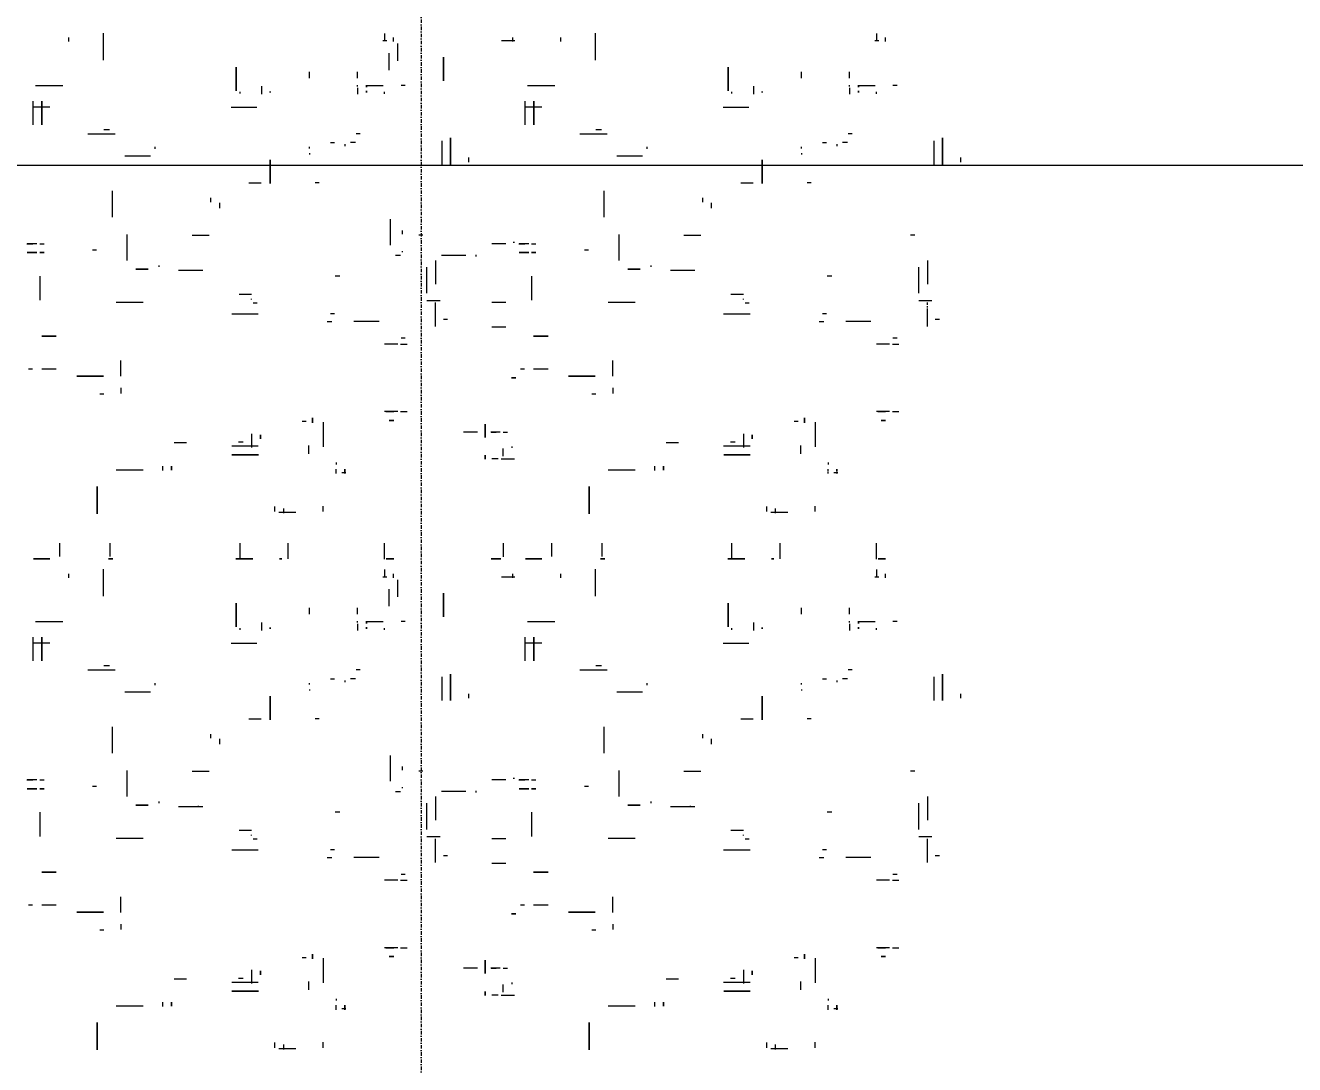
# Model space of a CAD drawing. Header units: millimetres. Extents: x -21051 to 202668, y -15646 to 13691.
# Drawn here: x -8479 to -7036, y 4365 to 5547 of the extents above; entities that cross this region are included whole.
import ezdxf

# ---------------------------------------------------------------- set-up
doc = ezdxf.new("R2010")
doc.units = ezdxf.units.MM
doc.linetypes.add('TD_Level Line', pattern=[8, 4, -2, 0, -2])
for name, color, linetype, lineweight in [('A-ANNO-DIMS', 211, 'Continuous', 9), ('A-ANNO-DIMS-100', 211, 'Continuous', 9), ('G-ANNO-SYMB', 111, 'Continuous', 9), ('G-IMPT', 8, 'Continuous', 5), ('I-FURN', 30, 'Continuous', 5)]:
    doc.layers.add(name, color=color, linetype=linetype, lineweight=lineweight)
doc.layers.get('0').off()
doc.layers.get('I-FURN').off()
doc.styles.add('Arial_3', font='arial.ttf', dxfattribs={"height": 100})
doc.dimstyles.new('Arial_1_0', dxfattribs={"dimscale": 304.8, "dimtxt": 102.02594, "dimasz": 0.328084, "dimexe": 0.328084, "dimexo": 0.0625, "dimgap": 0.082021, "dimtad": 1, "dimdec": 0, "dimzin": 0, "dimdsep": 46, "dimtxsty": 'Arial_3', "dimblk1": 'OBLIQUE', "dimblk2": 'OBLIQUE', "dimsah": 1, "dimcen": 0.09, "dimdle": 0.328084, "dimazin": 0, "dimtfac": 1, "dimtdec": 4, "dimtix": 1, "dimtmove": 0, "dimatfit": 3, "dimfxl": 0.492126, "dimfxlon": 1, "dimtvp": 1, "dimtolj": 1, "dimtzin": 0, "dimarcsym": 2})

# ---------------------------------------------------------------- blocks, each defined once
blk = doc.blocks.new('FUR_8_Carpet - _-1171524-00_Ground floor')
at = {"layer": 'G-IMPT'}
for p, q in [((-1556.9, -287.7), (-1556.9, -281.5)), ((-1512.1, -285), (-1512.1, -279.6)), ((-1502.1, -287.5), (-1502.1, -281.5)), ((-997.5, -287.7), (-997.5, -281.5)), ((-952.8, -285), (-952.8, -279.6)), ((-942.8, -287.5), (-942.8, -281.5)), ((-1583, -325.7), (-1578.6, -325.7)), ((-1572, -324.6), (-1572, -329.8)), ((-1375.1, -328.2), (-1375.1, -333.2)), ((-1322, -329), (-1352.8, -329)), ((-1023.6, -325.7), (-1019.2, -325.7)), ((-1012.6, -324.6), (-1012.6, -329.8)), ((-815.7, -328.2), (-815.7, -333.2)), ((-762.7, -329), (-793.5, -329)), ((-1572, -337.2), (-1572, -335.1)), ((-1200.4, -341.3), (-1215.4, -341.3)), ((-1202.6, -344.7), (-1202.6, -353.4)), ((-1197.1, -341.3), (-1189.7, -341.3)), ((-1012.6, -337.2), (-1012.6, -335.1)), ((-1557.7, -355.2), (-1557.7, -383.3)), ((-1541, -347.3), (-1541, -356.7)), ((-1483.6, -355.8), (-1453.3, -355.8)), ((-1475.9, -369.9), (-1475.9, -354.5)), ((-1461.2, -360.6), (-1466.3, -360.6)), ((-1402, -359.5), (-1387.9, -359.5)), ((-1212.6, -355.5), (-1212.6, -353.8)), ((-998.4, -355.2), (-998.4, -383.3)), ((-981.7, -347.3), (-981.7, -356.7)), ((-924.2, -355.8), (-894, -355.8)), ((-916.6, -369.9), (-916.6, -354.5)), ((-901.8, -360.6), (-907, -360.6)), ((-842.7, -359.5), (-828.5, -359.5)), ((-1202.6, -371.8), (-1207.5, -371.8)), ((-1199.4, -371.8), (-1188.6, -371.8)), ((-1189, -371.8), (-1194.7, -371.8)), ((-1173.3, -371.8), (-1157.4, -371.8)), ((-1637, -384.5), (-1637, -385.9)), ((-1538.1, -383.8), (-1533.6, -383.8)), ((-1077.7, -384.5), (-1077.7, -385.9)), ((-978.7, -383.8), (-974.3, -383.8)), ((-1645.3, -395.2), (-1652.7, -395.2)), ((-1642, -395.2), (-1627, -395.2)), ((-1086, -395.2), (-1093.4, -395.2)), ((-1082.7, -395.2), (-1067.7, -395.2)), ((-1327.4, -422.1), (-1327.4, -415.9)), ((-1307.9, -415.1), (-1303.5, -415.1)), ((-768, -422.1), (-768, -415.9)), ((-748.5, -415.1), (-744.1, -415.1)), ((-1327.4, -435.4), (-1327.4, -453.2)), ((-1254, -443.6), (-1237.3, -443.6)), ((-1226.9, -443.6), (-1222.4, -443.6)), ((-768, -435.4), (-768, -453.2)), ((-694.6, -443.6), (-678, -443.6)), ((-667.5, -443.6), (-663.1, -443.6)), ((-1645.3, -472), (-1652.7, -472)), ((-1642, -472), (-1627, -472)), ((-1086, -472), (-1093.4, -472)), ((-1082.7, -472), (-1067.7, -472)), ((-1650.6, -478.6), (-1645.8, -478.6)), ((-1091.2, -478.6), (-1086.5, -478.6)), ((-1698.8, -499.8), (-1694, -499.8)), ((-1685.2, -492.2), (-1685.2, -494.1)), ((-1685.2, -494.1), (-1685.2, -519.1)), ((-1620.8, -497.6), (-1592.3, -497.6)), ((-1562, -497.6), (-1567.2, -497.6)), ((-1205.7, -491), (-1189.8, -491)), ((-1139.4, -499.8), (-1134.7, -499.8)), ((-1125.8, -492.2), (-1125.8, -494.1)), ((-1125.8, -494.1), (-1125.8, -519.1)), ((-1061.5, -497.6), (-1033, -497.6)), ((-1002.7, -497.6), (-1007.8, -497.6)), ((-1565.8, -506.7), (-1570.2, -506.7)), ((-1483.6, -506.1), (-1453.3, -506.1)), ((-1482.2, -518.7), (-1477.8, -518.7)), ((-1205.7, -519.1), (-1189.8, -519.1)), ((-1006.4, -506.7), (-1010.8, -506.7)), ((-924.2, -506.1), (-894, -506.1)), ((-922.9, -518.7), (-918.5, -518.7)), ((-1690.2, -521.2), (-1675.2, -521.2)), ((-1680.5, -521.2), (-1677, -521.2)), ((-1675.2, -529.7), (-1675.2, -534.5)), ((-1475.9, -522.6), (-1475.9, -523.6)), ((-1461.6, -528.7), (-1475.8, -528.7)), ((-1322, -519.8), (-1352.8, -519.8)), ((-1235, -549.2), (-1235, -521.8)), ((-1130.9, -521.2), (-1115.9, -521.2)), ((-1121.2, -521.2), (-1117.6, -521.2)), ((-1115.8, -529.7), (-1115.8, -534.5)), ((-916.6, -522.6), (-916.6, -523.6)), ((-902.3, -528.7), (-916.4, -528.7)), ((-762.7, -519.8), (-793.5, -519.8)), ((-675.7, -549.2), (-675.7, -521.8)), ((-1685.2, -565.1), (-1685.2, -540.1)), ((-1675.2, -534.5), (-1675.2, -559.5)), ((-1125.8, -565.1), (-1125.8, -540.1)), ((-1115.8, -534.5), (-1115.8, -559.5)), ((-1576.4, -549.3), (-1571, -549.3)), ((-1420.4, -555.5), (-1406.3, -555.5)), ((-1415.6, -555.5), (-1415.6, -556.6)), ((-1406.3, -555.5), (-1392.8, -555.5)), ((-1370.4, -561.3), (-1370.4, -559.6)), ((-1017, -549.3), (-1011.6, -549.3)), ((-861.1, -555.5), (-833.5, -555.5)), ((-856.2, -555.5), (-856.2, -556.6)), ((-811.1, -561.3), (-811.1, -559.6)), ((-1685.2, -567.1), (-1685.2, -565.1)), ((-1334.4, -567.2), (-1334.4, -596.6)), ((-1172.1, -571.8), (-1172.1, -573.5)), ((-1160.1, -572.8), (-1157.5, -572.8)), ((-1157.5, -572.8), (-1132.5, -572.8)), ((-1125.8, -567.1), (-1125.8, -565.1)), ((-1088.3, -576.6), (-1088.3, -577.6)), ((-1085.8, -572.6), (-1080.1, -572.6)), ((-775, -567.2), (-775, -596.6)), ((-1299.7, -578.6), (-1295.2, -578.6)), ((-1235, -586), (-1239.9, -586)), ((-1231.8, -586), (-1221, -586)), ((-1220.4, -586), (-1227.1, -586)), ((-1205.7, -586), (-1189.8, -586)), ((-1074.1, -613.9), (-1074.1, -584.5)), ((-740.3, -578.6), (-735.9, -578.6)), ((-675.7, -586), (-680.6, -586)), ((-672.5, -586), (-661.6, -586)), ((-661, -586), (-667.7, -586)), ((-1670.7, -595.9), (-1665.9, -595.9)), ((-1111.4, -595.9), (-1106.6, -595.9)), ((-1088.3, -597), (-1088.3, -601.2)), ((-1317.6, -616.5), (-1317.6, -646.3)), ((-758.3, -616.5), (-758.3, -646.3)), ((-1439.3, -632.7), (-1439.3, -626.6)), ((-1429.3, -638.2), (-1429.3, -633.3)), ((-880, -632.7), (-880, -626.6)), ((-870, -638.2), (-870, -633.3)), ((-1552.8, -655.5), (-1548.4, -655.5)), ((-1472.8, -655.5), (-1487, -655.5)), ((-993.5, -655.5), (-989, -655.5)), ((-913.5, -655.5), (-927.6, -655.5)), ((-1702.2, -676.3), (-1702.2, -701.3)), ((-1702.2, -701.3), (-1702.2, -676.3)), ((-1692.2, -701.3), (-1692.2, -676.3)), ((-1142.9, -676.3), (-1142.9, -701.3)), ((-1142.9, -701.3), (-1142.9, -676.3)), ((-1132.9, -701.3), (-1132.9, -676.3)), ((-1722.7, -682.7), (-1722.7, -679)), ((-1722.7, -684), (-1722.7, -682.7)), ((-1541.8, -689), (-1541.8, -687.6)), ((-1331.8, -686), (-1361.1, -686)), ((-1163.3, -682.7), (-1163.3, -679)), ((-1163.3, -684), (-1163.3, -682.7)), ((-982.5, -689), (-982.5, -687.6)), ((-772.4, -686), (-801.8, -686)), ((-1692.2, -703.2), (-1692.2, -701.3)), ((-1594, -701.1), (-1588.3, -701.1)), ((-1582.3, -697.2), (-1582.3, -699.2)), ((-1565.8, -701.1), (-1570.2, -701.1)), ((-1541.8, -694.6), (-1541.8, -696.2)), ((-1366.2, -693.8), (-1366.2, -696.2)), ((-1132.9, -703.2), (-1132.9, -701.3)), ((-1034.7, -701.1), (-1029, -701.1)), ((-1022.9, -697.2), (-1022.9, -699.2)), ((-1006.4, -701.1), (-1010.8, -701.1)), ((-982.5, -694.6), (-982.5, -696.2)), ((-806.8, -693.8), (-806.8, -696.2)), ((-1599.5, -711.1), (-1595, -711.1)), ((-1289.8, -711.1), (-1320.9, -711.1)), ((-1308.2, -716.1), (-1314.4, -716.1)), ((-1227.4, -748.3), (-1227.4, -721.4)), ((-1040.1, -711.1), (-1035.7, -711.1)), ((-730.4, -711.1), (-761.5, -711.1)), ((-748.8, -716.1), (-755, -716.1)), ((-668, -748.3), (-668, -721.4)), ((-1452.7, -741.5), (-1482, -741.5)), ((-1246.5, -741.5), (-1228.2, -741.5)), ((-893.3, -741.5), (-922.7, -741.5)), ((-687.1, -741.5), (-668.8, -741.5)), ((-1627, -756.5), (-1627, -758.6)), ((-1596.5, -763.5), (-1596.5, -756.1)), ((-1596.5, -759.3), (-1596.5, -757.8)), ((-1487.1, -765.1), (-1487.1, -756.1)), ((-1462.8, -756.7), (-1462.8, -758.6)), ((-1067.7, -756.5), (-1067.7, -758.6)), ((-1037.2, -763.5), (-1037.2, -756.1)), ((-1037.2, -759.3), (-1037.2, -757.8)), ((-927.7, -765.1), (-927.7, -756.1)), ((-903.5, -756.7), (-903.5, -758.6)), ((-1650.6, -766), (-1645.8, -766)), ((-1606.5, -766), (-1625.6, -766)), ((-1596.5, -764.9), (-1596.5, -766.6)), ((-1596.5, -774.6), (-1596.5, -781.8)), ((-1541.8, -774.6), (-1541.8, -781.8)), ((-1230.4, -766), (-1261.5, -766)), ((-1134.9, -771.3), (-1134.9, -793.5)), ((-1134.9, -793.5), (-1134.9, -771.3)), ((-1091.2, -766), (-1086.5, -766)), ((-1047.2, -766), (-1066.3, -766)), ((-1037.2, -764.9), (-1037.2, -766.6)), ((-1037.2, -774.6), (-1037.2, -781.8)), ((-982.5, -774.6), (-982.5, -781.8)), ((-671.1, -766), (-702.1, -766)), ((-1072.8, -797.8), (-1072.8, -783.4)), ((-1307.5, -795), (-1307.5, -825.5)), ((-1082.8, -794.3), (-1082.8, -799.3)), ((-1082.8, -799.3), (-1082.8, -813.7)), ((-1072.8, -802.8), (-1072.8, -797.8)), ((-748.2, -795), (-748.2, -825.5)), ((-1637, -820.5), (-1637, -815.9)), ((-1625.2, -817), (-1629.6, -817)), ((-1627, -825.2), (-1627, -817.8)), ((-1267.8, -820.5), (-1267.8, -815.9)), ((-1200.9, -817), (-1215.9, -817)), ((-1213.1, -820.5), (-1213.1, -815.9)), ((-1077.7, -820.5), (-1077.7, -815.9)), ((-1065.8, -817), (-1070.3, -817)), ((-1067.7, -825.2), (-1067.7, -817.8)), ((-708.5, -820.5), (-708.5, -815.9)), ((-1627, -837.1), (-1627, -855.1)), ((-1517.6, -837.3), (-1517.6, -855.1)), ((-1462.8, -838.1), (-1462.8, -855.1)), ((-1315.1, -839.9), (-1315.1, -855.1)), ((-1257.8, -839.9), (-1257.8, -855.1)), ((-1203.1, -839.5), (-1203.1, -855.1)), ((-1067.7, -837.1), (-1067.7, -855.1)), ((-958.2, -837.3), (-958.2, -855.1)), ((-903.5, -838.1), (-903.5, -855.1)), ((-755.8, -839.9), (-755.8, -855.1)), ((-698.5, -839.9), (-698.5, -855.1)), ((-1556.9, -897.4), (-1556.9, -891.1)), ((-1512.1, -894.7), (-1512.1, -889.2)), ((-1502.1, -897.1), (-1502.1, -891.1)), ((-997.5, -897.4), (-997.5, -891.1)), ((-952.8, -894.7), (-952.8, -889.2)), ((-942.8, -897.1), (-942.8, -891.1)), ((-1583, -935.3), (-1578.6, -935.3)), ((-1582, -939.5), (-1582, -936.9)), ((-1582, -936.9), (-1582, -939.5)), ((-1572, -934.3), (-1572, -936.1)), ((-1572, -936.9), (-1572, -939.5)), ((-1375.1, -937.9), (-1375.1, -942.9)), ((-1023.6, -935.3), (-1019.2, -935.3)), ((-1012.6, -934.3), (-1012.6, -939.5)), ((-815.7, -937.9), (-815.7, -942.9)), ((-1572, -946.8), (-1572, -944.8)), ((-1322, -938.7), (-1352.8, -938.7)), ((-1200.4, -951), (-1215.4, -951)), ((-1197.1, -951), (-1189.7, -951)), ((-1012.6, -946.8), (-1012.6, -944.8)), ((-762.7, -938.7), (-793.5, -938.7)), ((-1557.7, -964.8), (-1557.7, -993)), ((-1541, -956.9), (-1541, -966.4)), ((-1483.6, -965.5), (-1453.3, -965.5)), ((-1475.9, -979.6), (-1475.9, -964.2)), ((-1212.6, -965.1), (-1212.6, -963.5)), ((-1202.6, -954.3), (-1202.6, -963)), ((-998.4, -964.8), (-998.4, -993)), ((-981.7, -956.9), (-981.7, -966.4)), ((-924.2, -965.5), (-894, -965.5)), ((-916.6, -979.6), (-916.6, -964.2)), ((-1461.2, -970.3), (-1466.3, -970.3)), ((-1402, -969.2), (-1387.9, -969.2)), ((-901.8, -970.3), (-907, -970.3)), ((-842.7, -969.2), (-828.5, -969.2)), ((-1637, -994.1), (-1637, -995.6)), ((-1538.1, -993.4), (-1533.6, -993.4)), ((-1202.6, -981.4), (-1207.5, -981.4)), ((-1199.4, -981.4), (-1188.6, -981.4)), ((-1189, -981.4), (-1194.7, -981.4)), ((-1173.3, -981.4), (-1157.4, -981.4)), ((-1077.7, -994.1), (-1077.7, -995.6)), ((-978.7, -993.4), (-974.3, -993.4)), ((-1645.3, -1004.9), (-1652.7, -1004.9)), ((-1642, -1004.9), (-1627, -1004.9)), ((-1086, -1004.9), (-1093.4, -1004.9)), ((-1082.7, -1004.9), (-1067.7, -1004.9)), ((-1327.4, -1031.8), (-1327.4, -1025.6)), ((-1307.9, -1024.8), (-1303.5, -1024.8)), ((-768, -1031.8), (-768, -1025.6)), ((-748.5, -1024.8), (-744.1, -1024.8)), ((-1327.4, -1045.1), (-1327.4, -1062.9)), ((-1254, -1053.2), (-1237.3, -1053.2)), ((-1226.9, -1053.2), (-1222.4, -1053.2)), ((-768, -1045.1), (-768, -1062.9)), ((-694.6, -1053.2), (-678, -1053.2)), ((-667.5, -1053.2), (-663.1, -1053.2)), ((-1645.3, -1081.7), (-1652.7, -1081.7)), ((-1642, -1081.7), (-1627, -1081.7)), ((-1086, -1081.7), (-1093.4, -1081.7)), ((-1082.7, -1081.7), (-1067.7, -1081.7)), ((-1650.6, -1088.3), (-1645.8, -1088.3)), ((-1091.2, -1088.3), (-1086.5, -1088.3)), ((-1698.8, -1109.4), (-1694, -1109.4)), ((-1685.2, -1101.8), (-1685.2, -1103.8)), ((-1685.2, -1104.4), (-1685.2, -1122.1)), ((-1620.8, -1107.3), (-1592.3, -1107.3)), ((-1562, -1107.3), (-1567.2, -1107.3)), ((-1205.7, -1100.7), (-1189.8, -1100.7)), ((-1139.4, -1109.4), (-1134.7, -1109.4)), ((-1125.8, -1101.8), (-1125.8, -1103.8)), ((-1125.8, -1103.8), (-1125.8, -1128.8)), ((-1061.5, -1107.3), (-1033, -1107.3)), ((-1002.7, -1107.3), (-1007.8, -1107.3)), ((-1685.2, -1123.2), (-1685.2, -1124.7)), ((-1565.8, -1116.4), (-1570.2, -1116.4)), ((-1483.6, -1115.7), (-1453.3, -1115.7)), ((-1006.4, -1116.4), (-1010.8, -1116.4)), ((-924.2, -1115.7), (-894, -1115.7)), ((-1690.2, -1130.9), (-1675.2, -1130.9)), ((-1685.2, -1126.1), (-1685.2, -1128.8)), ((-1680.5, -1130.9), (-1677, -1130.9)), ((-1675.2, -1139.4), (-1675.2, -1144.2)), ((-1482.2, -1128.3), (-1477.8, -1128.3)), ((-1475.9, -1132.3), (-1475.9, -1133.2)), ((-1461.6, -1138.3), (-1475.8, -1138.3)), ((-1322, -1129.4), (-1352.8, -1129.4)), ((-1235, -1158.8), (-1235, -1131.5)), ((-1205.7, -1128.8), (-1189.8, -1128.8)), ((-1130.9, -1130.9), (-1115.9, -1130.9)), ((-1121.2, -1130.9), (-1117.6, -1130.9)), ((-1115.8, -1139.4), (-1115.8, -1144.2)), ((-922.9, -1128.3), (-918.5, -1128.3)), ((-916.6, -1132.3), (-916.6, -1133.2)), ((-902.3, -1138.3), (-916.4, -1138.3)), ((-762.7, -1129.4), (-793.5, -1129.4)), ((-675.7, -1158.8), (-675.7, -1131.5)), ((-1685.2, -1174.8), (-1685.2, -1149.8)), ((-1675.2, -1144.2), (-1675.2, -1169.2)), ((-1125.8, -1174.8), (-1125.8, -1149.8)), ((-1115.8, -1144.2), (-1115.8, -1169.2)), ((-1576.4, -1159), (-1571, -1159)), ((-1420.4, -1165.2), (-1392.8, -1165.2)), ((-1415.6, -1165.2), (-1415.6, -1166.2)), ((-1017, -1159), (-1011.6, -1159)), ((-861.1, -1165.2), (-833.5, -1165.2)), ((-856.2, -1165.2), (-856.2, -1166.2)), ((-1685.2, -1176.7), (-1685.2, -1174.8)), ((-1370.4, -1171), (-1370.4, -1169.3)), ((-1334.4, -1176.8), (-1334.4, -1206.3)), ((-1172.1, -1181.4), (-1172.1, -1183.1)), ((-1160.1, -1182.5), (-1157.5, -1182.5)), ((-1157.5, -1182.5), (-1132.5, -1182.5)), ((-1125.8, -1176.7), (-1125.8, -1174.8)), ((-1085.8, -1182.3), (-1080.1, -1182.3)), ((-811.1, -1171), (-811.1, -1169.3)), ((-775, -1176.8), (-775, -1206.3)), ((-1299.7, -1188.3), (-1295.2, -1188.3)), ((-1235, -1195.7), (-1239.9, -1195.7)), ((-1231.8, -1195.7), (-1221, -1195.7)), ((-1220.4, -1195.7), (-1227.1, -1195.7)), ((-1205.7, -1195.7), (-1189.8, -1195.7)), ((-1088.3, -1186.3), (-1088.3, -1187.2)), ((-1074.1, -1223.6), (-1074.1, -1194.2)), ((-740.3, -1188.3), (-735.9, -1188.3)), ((-675.7, -1195.7), (-680.6, -1195.7)), ((-672.5, -1195.7), (-661.6, -1195.7)), ((-661, -1195.7), (-667.7, -1195.7)), ((-1670.7, -1205.6), (-1665.9, -1205.6)), ((-1111.4, -1205.6), (-1106.6, -1205.6)), ((-1088.3, -1206.6), (-1088.3, -1210.9)), ((-1317.6, -1226.1), (-1317.6, -1256)), ((-758.3, -1226.1), (-758.3, -1256)), ((-1439.3, -1242.4), (-1439.3, -1236.2)), ((-880, -1242.4), (-880, -1236.2)), ((-1429.3, -1247.9), (-1429.3, -1242.9)), ((-870, -1247.9), (-870, -1242.9)), ((-1552.8, -1265.1), (-1548.4, -1265.1)), ((-1472.8, -1265.1), (-1487, -1265.1)), ((-993.5, -1265.1), (-989, -1265.1)), ((-913.5, -1265.1), (-927.6, -1265.1)), ((-1722.7, -1292.4), (-1722.7, -1288.6)), ((-1722.7, -1293.7), (-1722.7, -1292.4)), ((-1702.2, -1285.9), (-1702.2, -1310.9)), ((-1702.2, -1310.9), (-1702.2, -1285.9)), ((-1692.2, -1310.9), (-1692.2, -1285.9)), ((-1541.8, -1298.7), (-1541.8, -1297.3)), ((-1331.8, -1295.6), (-1361.1, -1295.6)), ((-1163.3, -1292.4), (-1163.3, -1288.6)), ((-1163.3, -1293.7), (-1163.3, -1292.4)), ((-1142.9, -1285.9), (-1142.9, -1310.9)), ((-1142.9, -1310.9), (-1142.9, -1285.9)), ((-1132.9, -1310.9), (-1132.9, -1285.9)), ((-982.5, -1298.7), (-982.5, -1297.3)), ((-772.4, -1295.6), (-801.8, -1295.6)), ((-1692.2, -1312.9), (-1692.2, -1310.9)), ((-1594, -1310.7), (-1588.3, -1310.7)), ((-1582.3, -1306.8), (-1582.3, -1308.9)), ((-1565.8, -1310.7), (-1570.2, -1310.7)), ((-1541.8, -1304.2), (-1541.8, -1305.9)), ((-1366.2, -1303.5), (-1366.2, -1305.9)), ((-1132.9, -1312.9), (-1132.9, -1310.9)), ((-1034.7, -1310.7), (-1029, -1310.7)), ((-1022.9, -1306.8), (-1022.9, -1308.9)), ((-1006.4, -1310.7), (-1010.8, -1310.7)), ((-982.5, -1304.2), (-982.5, -1305.9)), ((-806.8, -1303.5), (-806.8, -1305.9)), ((-1599.5, -1320.7), (-1595, -1320.7)), ((-1289.8, -1320.7), (-1320.9, -1320.7)), ((-1308.2, -1325.8), (-1314.4, -1325.8)), ((-1040.1, -1320.7), (-1035.7, -1320.7)), ((-730.4, -1320.7), (-761.5, -1320.7)), ((-748.8, -1325.8), (-755, -1325.8)), ((-1227.4, -1358), (-1227.4, -1331)), ((-668, -1358), (-668, -1331)), ((-1452.7, -1351.2), (-1482, -1351.2)), ((-1246.5, -1351.2), (-1228.2, -1351.2)), ((-893.3, -1351.2), (-922.7, -1351.2)), ((-687.1, -1351.2), (-668.8, -1351.2)), ((-1627, -1366.2), (-1627, -1368.3)), ((-1596.5, -1373.2), (-1596.5, -1365.7)), ((-1596.5, -1369), (-1596.5, -1367.5)), ((-1487.1, -1374.8), (-1487.1, -1365.7)), ((-1462.8, -1366.4), (-1462.8, -1368.3)), ((-1067.7, -1366.2), (-1067.7, -1368.3)), ((-1037.2, -1373.2), (-1037.2, -1365.7)), ((-1037.2, -1369), (-1037.2, -1367.5)), ((-927.7, -1374.8), (-927.7, -1365.7)), ((-903.5, -1366.4), (-903.5, -1368.3)), ((-1650.6, -1375.6), (-1645.8, -1375.6)), ((-1606.5, -1375.6), (-1625.6, -1375.6)), ((-1596.5, -1374.5), (-1596.5, -1376.2)), ((-1596.5, -1384.2), (-1596.5, -1391.4)), ((-1541.8, -1384.2), (-1541.8, -1391.4)), ((-1230.4, -1375.6), (-1261.5, -1375.6)), ((-1134.9, -1380.9), (-1134.9, -1403.2)), ((-1134.9, -1403.2), (-1134.9, -1380.9)), ((-1091.2, -1375.6), (-1086.5, -1375.6)), ((-1047.2, -1375.6), (-1066.3, -1375.6)), ((-1037.2, -1374.5), (-1037.2, -1376.2)), ((-1037.2, -1384.2), (-1037.2, -1391.4)), ((-982.5, -1384.2), (-982.5, -1391.4)), ((-671.1, -1375.6), (-702.1, -1375.6)), ((-1072.8, -1407.4), (-1072.8, -1393)), ((-1307.5, -1404.6), (-1307.5, -1435.2)), ((-1082.8, -1403.9), (-1082.8, -1408.9)), ((-1082.8, -1408.9), (-1082.8, -1423.4)), ((-1072.8, -1412.4), (-1072.8, -1407.4)), ((-748.2, -1404.6), (-748.2, -1435.2)), ((-1637, -1430.2), (-1637, -1425.6)), ((-1625.2, -1426.7), (-1629.6, -1426.7)), ((-1627, -1434.9), (-1627, -1427.5)), ((-1267.8, -1430.2), (-1267.8, -1425.6)), ((-1200.9, -1426.7), (-1215.9, -1426.7)), ((-1213.1, -1430.2), (-1213.1, -1425.6)), ((-1077.7, -1430.2), (-1077.7, -1425.6)), ((-1065.8, -1426.7), (-1070.3, -1426.7)), ((-1067.7, -1434.9), (-1067.7, -1427.5)), ((-708.5, -1430.2), (-708.5, -1425.6))]:
    blk.add_line(p, q, dxfattribs=at)
at = {"layer": 'G-IMPT', "flags": 128}
for points in [[(-1506.9, -280.7), (-1512.1, -280.7), (-1526.2, -280.7)], [(-947.6, -280.7), (-952.7, -280.7), (-966.9, -280.7)], [(-1628.8, -395.2), (-1632.3, -395.2), (-1637.5, -395.2)], [(-1069.4, -395.2), (-1073, -395.2), (-1078.2, -395.2)], [(-1408.2, -595.9), (-1413.4, -595.9), (-1427.5, -595.9)], [(-848.9, -595.9), (-854, -595.9), (-868.2, -595.9)], [(-1506.9, -890.3), (-1512.1, -890.3), (-1526.2, -890.3)], [(-947.6, -890.3), (-952.7, -890.3), (-966.9, -890.3)], [(-1628.8, -1004.9), (-1632.3, -1004.9), (-1637.5, -1004.9)], [(-1069.4, -1004.9), (-1073, -1004.9), (-1078.2, -1004.9)], [(-1408.2, -1205.6), (-1413.4, -1205.6), (-1427.5, -1205.6)], [(-848.9, -1205.6), (-854, -1205.6), (-868.2, -1205.6)]]:
    blk.add_lwpolyline(points, dxfattribs=at)
for points in [[(-1300.5, -310.1), (-1300.5, -279)], [(-741.2, -310.1), (-741.2, -279)], [(-1582, -329.8), (-1582, -324.7)], [(-1385.1, -333.2), (-1385.1, -328.6)], [(-1022.6, -329.8), (-1022.6, -324.7)], [(-825.7, -333.2), (-825.7, -328.6)], [(-1483.6, -345.8), (-1453.5, -345.8)], [(-1182.2, -345.5), (-1182.2, -340.9)], [(-924.3, -345.8), (-894.1, -345.8)], [(-1485.9, -368.9), (-1485.9, -364.3)], [(-1182.2, -365.7), (-1182.2, -380.9)], [(-926.6, -368.9), (-926.6, -364.3)], [(-1637.5, -385.2), (-1632.3, -385.2)], [(-1545.1, -387.9), (-1545.1, -382.5)], [(-1078.2, -385.2), (-1073, -385.2)], [(-985.8, -387.9), (-985.8, -382.5)], [(-1307.4, -435.6), (-1277.1, -435.6)], [(-1217.1, -433.6), (-1212.3, -433.6)], [(-748.1, -435.6), (-717.8, -435.6)], [(-1237.3, -481), (-1254, -481)], [(-678, -481), (-694.6, -481)], [(-1344.3, -557.2), (-1358.4, -557.2)], [(-784.9, -557.2), (-799, -557.2)], [(-1239.9, -576), (-1235, -576)], [(-1220.8, -576), (-1231.8, -576)], [(-680.6, -576), (-675.7, -576)], [(-661.4, -576), (-672.5, -576)], [(-1214.6, -587.2), (-1214.6, -588.3)], [(-1497.1, -681.4), (-1497.1, -654.4)], [(-937.7, -681.4), (-937.7, -654.4)], [(-1702.2, -701.3), (-1702.2, -706.4)], [(-1142.9, -701.3), (-1142.9, -706.4)], [(-1237.4, -721.4), (-1237.4, -748.3)], [(-678, -721.4), (-678, -748.3)], [(-1606.5, -757.9), (-1606.5, -759.8)], [(-1606.5, -766.6), (-1606.5, -764)], [(-1497.1, -757.9), (-1497.1, -759.3)], [(-1458.6, -759.9), (-1458.6, -786.9)], [(-1047.2, -757.9), (-1047.2, -759.8)], [(-1047.2, -766.6), (-1047.2, -764)], [(-937.7, -757.9), (-937.7, -759.3)], [(-899.2, -759.9), (-899.2, -786.9)], [(-1134.9, -793.5), (-1134.9, -798.2)], [(-1628.9, -837.5), (-1632.3, -837.5), (-1637.5, -837.5), (-1632.3, -837.5)], [(-1507.7, -837.5), (-1510.4, -837.5)], [(-1477.5, -837.5), (-1472.3, -837.5), (-1458.2, -837.5), (-1472.3, -837.5)], [(-1318.2, -837.5), (-1313.2, -837.5)], [(-1228.2, -837.5), (-1246.5, -837.5)], [(-1188.9, -837.5), (-1199.9, -837.5)], [(-1069.5, -837.5), (-1073, -837.5), (-1078.2, -837.5), (-1073, -837.5)], [(-948.4, -837.5), (-951.1, -837.5)], [(-918.2, -837.5), (-913, -837.5), (-898.8, -837.5), (-913, -837.5)], [(-758.8, -837.5), (-753.8, -837.5)], [(-668.8, -837.5), (-687.1, -837.5)], [(-1300.5, -919.8), (-1300.5, -888.7)], [(-741.2, -919.8), (-741.2, -888.7)], [(-1582, -936.1), (-1582, -934.3)], [(-1022.6, -939.5), (-1022.6, -934.3)], [(-1385.1, -942.9), (-1385.1, -938.3)], [(-1182.2, -955.2), (-1182.2, -950.6)], [(-825.7, -942.9), (-825.7, -938.3)], [(-1483.6, -955.5), (-1453.5, -955.5)], [(-924.3, -955.5), (-894.1, -955.5)], [(-1485.9, -978.6), (-1485.9, -974)], [(-1182.2, -975.3), (-1182.2, -990.6)], [(-926.6, -978.6), (-926.6, -974)], [(-1637.5, -994.9), (-1632.3, -994.9)], [(-1545.1, -997.6), (-1545.1, -992.2)], [(-1078.2, -994.9), (-1073, -994.9)], [(-985.8, -997.6), (-985.8, -992.2)], [(-1307.4, -1045.2), (-1277.1, -1045.2)], [(-1217.1, -1043.2), (-1212.3, -1043.2)], [(-748.1, -1045.2), (-717.8, -1045.2)], [(-1237.3, -1090.7), (-1254, -1090.7)], [(-678, -1090.7), (-694.6, -1090.7)], [(-1344.3, -1166.8), (-1358.4, -1166.8)], [(-784.9, -1166.8), (-799, -1166.8)], [(-1239.9, -1185.7), (-1235, -1185.7)], [(-1220.8, -1185.7), (-1231.8, -1185.7)], [(-1214.6, -1196.9), (-1214.6, -1198)], [(-680.6, -1185.7), (-675.7, -1185.7)], [(-661.4, -1185.7), (-672.5, -1185.7)], [(-1497.1, -1291), (-1497.1, -1264.1)], [(-937.7, -1291), (-937.7, -1264.1)], [(-1702.2, -1310.9), (-1702.2, -1316.1)], [(-1142.9, -1310.9), (-1142.9, -1316.1)], [(-1237.4, -1331), (-1237.4, -1358)], [(-678, -1331), (-678, -1358)], [(-1606.5, -1367.6), (-1606.5, -1369.5)], [(-1497.1, -1367.6), (-1497.1, -1369)], [(-1458.6, -1369.6), (-1458.6, -1396.5)], [(-1047.2, -1367.6), (-1047.2, -1369.5)], [(-937.7, -1367.6), (-937.7, -1369)], [(-899.2, -1369.6), (-899.2, -1396.5)], [(-1606.5, -1376.2), (-1606.5, -1373.7)], [(-1047.2, -1376.2), (-1047.2, -1373.7)], [(-1134.9, -1403.2), (-1134.9, -1407.9)]]:
    blk.add_lwpolyline(points, close=True, dxfattribs=at)
blk = doc.blocks.new('DIMBLOCK131-00_Ground floor')
at = {"layer": 'A-ANNO-DIMS-100', "transparency": 16777216}
for p, q in [((-12356, 5387.6), (-12356, 5537.6)), ((-6586, 5387.6), (-6586, 5537.6)), ((-12356, 5387.6), (-12306, 5437.6)), ((-6586, 5387.6), (-6536, 5437.6)), ((-12456, 5387.6), (-6586, 5387.6)), ((-12356, 5387.6), (-12406, 5337.6)), ((-12356, 5387.6), (-12356, 5287.6)), ((-6586, 5387.6), (-6636, 5337.6)), ((-6586, 5387.6), (-6586, 5287.6))]:
    blk.add_line(p, q, dxfattribs=at)
at = {"layer": 'A-ANNO-DIMS-100', "color": 0, "transparency": 16777216, "insert": (-9624.8, 5542.5), "char_height": 100, "width": 369.177, "attachment_point": 1, "line_spacing_factor": 0.941778, "style": 'Arial_3'}
blk.add_mtext('5770', dxfattribs=at)
blk = doc.blocks.new('_Oblique')
at = {"color": 0, "linetype": 'ByBlock', "lineweight": -2}
blk.add_line((-0.5, -0.5), (0.5, 0.5), dxfattribs=at)

msp = doc.modelspace()

# ---------------------------------------------------------------- linework, layer by layer
at = {"layer": 'G-ANNO-SYMB', "linetype": 'TD_Level Line', "lineweight": 18}
msp.add_line((-8028.9, 10931.8), (-8028.9, -14353.7), dxfattribs=at)

# ---------------------------------------------------------------- block references
at = {"layer": 'I-FURN', "color": 10, "rotation": 180}
msp.add_blockref('FUR_8_Carpet - _-1171524-00_Ground floor', (-9138.5, 4102.6), dxfattribs=at)

# ---------------------------------------------------------------- dimensions: what is measured, and where the dimension line sits
at = {"layer": 'A-ANNO-DIMS'}
dim = msp.add_linear_dim(base=(-6586, 5387.6), p1=(-12356, 5537.6), p2=(-6586, 5537.6), dimstyle='Arial_1_0', override={"dimpost": '<>', "dimfxl": 5770}, dxfattribs=at)
dim.commit()
dim.dimension.update_dxf_attribs({"geometry": 'DIMBLOCK131-00_Ground floor', "text_midpoint": (-9471, 5463.7)})

doc.saveas('drawing.dxf')
